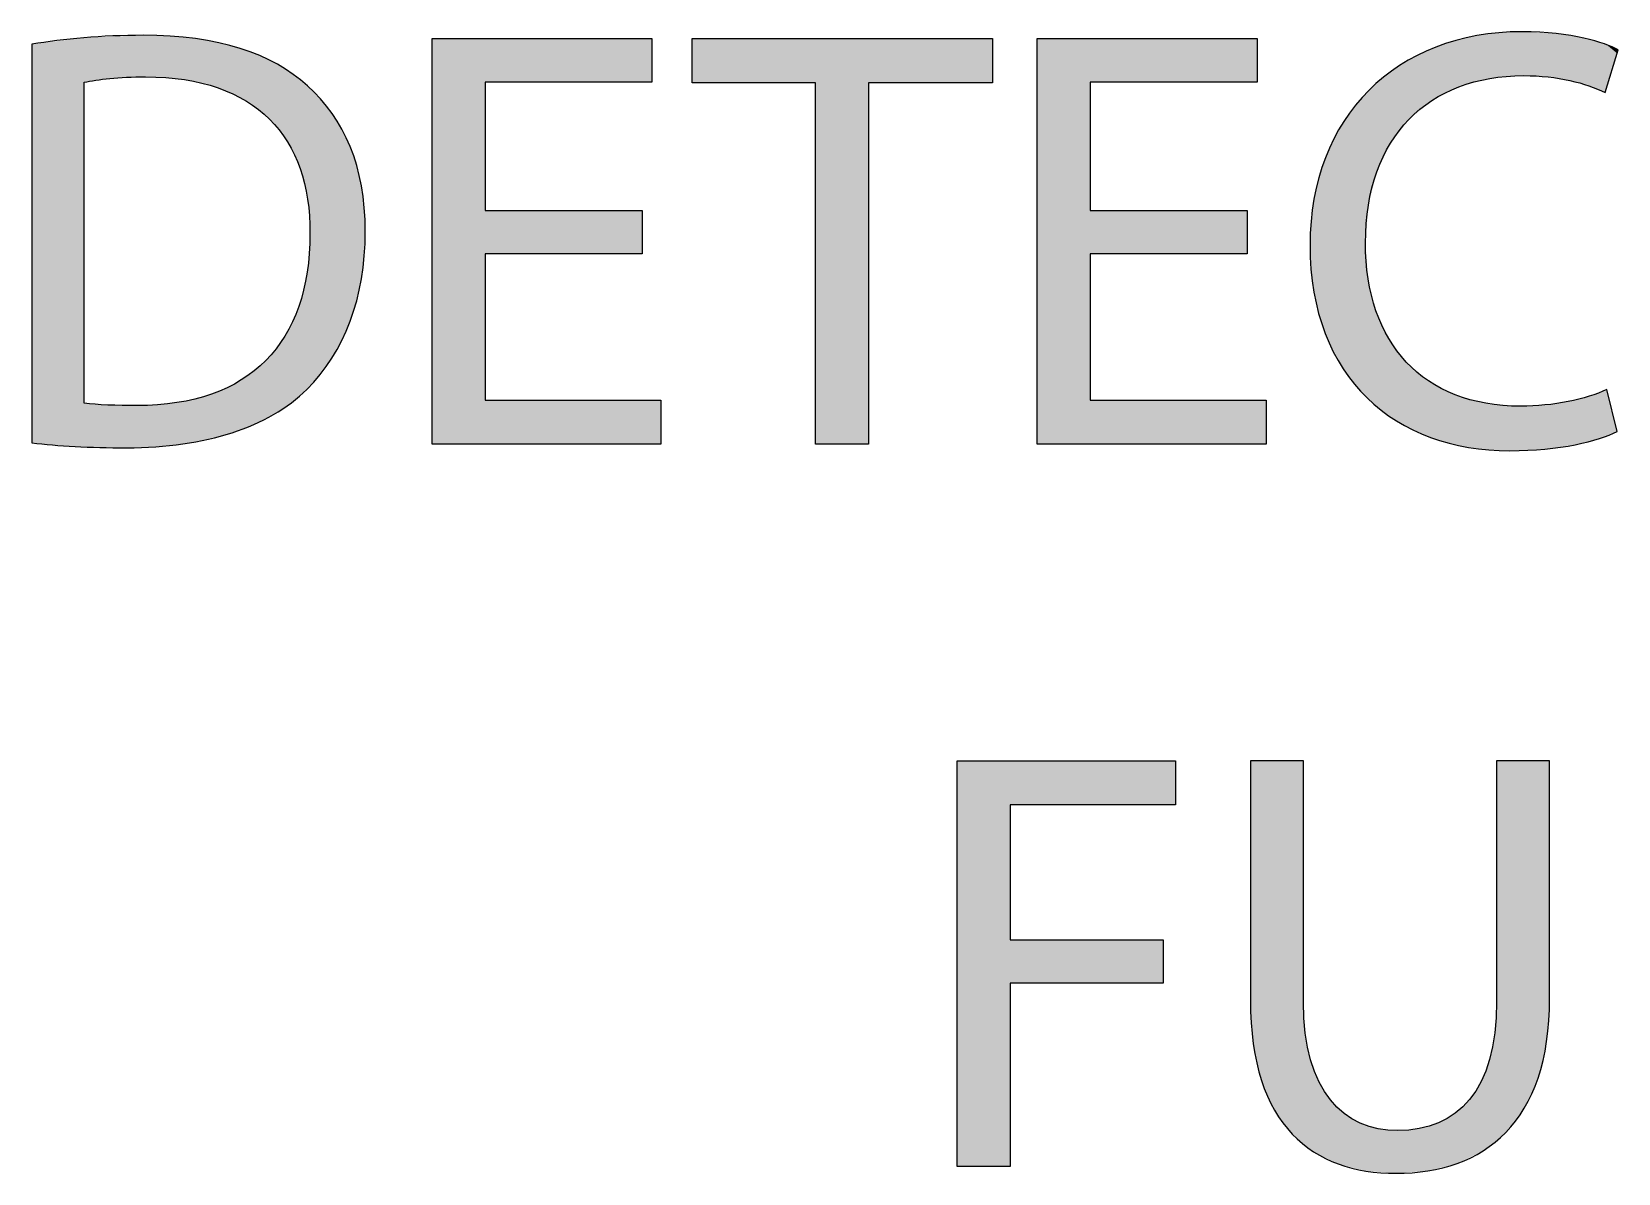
# Model space of a CAD drawing. Extents: x 0 to 360, y -268 to 0.
# Drawn here: x 271.08 to 278.98, y -194.03 to -188.35 of the extents above; entities that cross this region are included whole.
import ezdxf

# ---------------------------------------------------------------- set-up
doc = ezdxf.new("R2010")
doc.units = 0
doc.layers.add('LAYER_1', color=7, linetype='CONTINUOUS')

# ---------------------------------------------------------------- blocks, each defined once
blk = doc.blocks.new('*U360')
at = {"layer": 'LAYER_1', "color": 250}
for points in [[(271.2926, -190.4135), (271.077, -188.4107), (271.2926, -188.3837)], [(271.077, -190.3958), (271.077, -188.4107), (271.2926, -190.4135)], [(271.3365, -190.4146), (271.2926, -188.3837), (271.3365, -188.3783)], [(271.2926, -190.4135), (271.2926, -188.3837), (271.3365, -190.4146)], [(271.3381, -190.4147), (271.3365, -188.3783), (271.3381, -188.3782)], [(271.3365, -190.4146), (271.3365, -188.3783), (271.3381, -190.4147)], [(271.4564, -188.5822), (271.3381, -188.3782), (271.4564, -188.3732)], [(271.4663, -188.5807), (271.4564, -188.3732), (271.4663, -188.3728)], [(271.551, -188.5769), (271.4663, -188.3728), (271.551, -188.3693)], [(271.602, -188.5745), (271.551, -188.3693), (271.602, -188.3672)], [(271.6317, -188.5732), (271.602, -188.3672), (271.6317, -188.3659)], [(271.6441, -188.5726), (271.6441, -188.3663), (271.6944, -188.5744)], [(271.6944, -188.5744), (271.6944, -188.3679), (271.704, -188.5748)], [(271.704, -188.5748), (271.704, -188.3682), (271.7441, -188.5762)], [(271.7441, -188.5762), (271.7441, -188.3694), (271.7672, -188.5787)], [(271.7672, -188.5787), (271.7672, -188.3701), (271.7998, -188.5824)], [(271.7998, -188.5824), (271.7998, -188.3733), (271.8298, -188.5857)], [(271.8298, -188.5857), (271.8298, -188.3763), (271.8376, -188.5866)], [(271.8376, -188.5866), (271.8376, -188.3771), (271.8895, -188.5968)], [(271.8895, -188.5968), (271.8895, -188.3822), (271.8928, -188.5975)], [(271.8928, -188.5975), (271.8928, -188.3825), (271.9245, -188.6038)], [(271.9245, -188.6038), (271.9245, -188.3881), (271.9566, -188.6132)], [(271.9566, -188.6132), (271.9566, -188.3937), (271.9728, -188.618)], [(271.9728, -188.618), (271.9728, -188.3966), (272.0049, -188.6275)], [(272.0049, -188.6275), (272.0049, -188.4023), (272.0087, -188.629)], [(272.0087, -188.629), (272.0087, -188.4029), (272.0498, -188.6458)], [(272.0498, -188.6458), (272.0498, -188.4138), (272.0744, -188.6558)], [(272.0744, -188.6558), (272.0744, -188.4204), (272.0787, -188.6575)], [(272.0787, -188.6575), (272.0787, -188.4215), (272.1151, -188.6771)], [(272.1151, -188.6771), (272.1151, -188.4311), (272.1205, -188.68)], [(272.1205, -188.68), (272.1205, -188.4331), (272.146, -188.6937)], [(272.146, -188.6937), (272.146, -188.4425), (272.1829, -188.7193)], [(272.1829, -188.7193), (272.1829, -188.4561), (272.1847, -188.7205)], [(272.1847, -188.7205), (272.1847, -188.4568), (272.2068, -188.7359)], [(272.2068, -188.7359), (272.2068, -188.4649), (272.2122, -188.7407)], [(272.2122, -188.7407), (272.2122, -188.4669), (272.2424, -188.7673)], [(272.2424, -188.7673), (272.2424, -188.4817), (272.2611, -188.7838)], [(272.2611, -188.7838), (272.2611, -188.4909), (272.2815, -188.8067)], [(272.2815, -188.8067), (272.2815, -188.5009), (272.2935, -188.8202)], [(272.2935, -188.8202), (272.2935, -188.5068), (272.3003, -188.8278)], [(272.3003, -188.8278), (272.3003, -188.5101), (272.3089, -188.8374)], [(272.3089, -188.8374), (272.3089, -188.5155), (272.338, -188.879)], [(272.338, -188.879), (272.338, -188.5341), (272.3502, -188.8963)], [(272.3502, -188.8963), (272.3502, -188.5418), (272.3699, -188.9325)], [(272.3699, -188.9325), (272.3699, -188.5543), (272.3758, -188.9436)], [(272.3758, -188.9436), (272.3758, -188.5581), (272.3796, -188.9504)], [(272.3796, -188.9504), (272.3796, -188.5605), (272.385, -188.9604)], [(272.385, -188.9604), (272.385, -188.5649), (272.4069, -189.0138)], [(272.4069, -189.0138), (272.4069, -188.5827), (272.4134, -189.0296)], [(272.4134, -189.0296), (272.4134, -188.5879), (272.4312, -189.0896)], [(272.4312, -189.0896), (272.4312, -188.6023), (272.4353, -189.1036)], [(272.4353, -189.1036), (272.4353, -188.6057), (272.4475, -189.165)], [(272.4475, -189.165), (272.4475, -188.6155), (272.4486, -189.1709)], [(272.4486, -189.1709), (272.4486, -188.6165), (272.4502, -189.179)], [(272.4502, -189.179), (272.4502, -188.6178), (272.4508, -189.1822)], [(272.4508, -189.1822), (272.4508, -188.6184), (272.4591, -189.2577)], [(272.4591, -189.2577), (272.4591, -188.6267), (272.4599, -189.2653)], [(272.4599, -189.2653), (272.4599, -188.6275), (272.4626, -189.3526)], [(272.4626, -190.1122), (272.4599, -189.4287), (272.4626, -189.3526)], [(272.4591, -190.1161), (272.4508, -189.5261), (272.4591, -189.4522)], [(272.4599, -190.1152), (272.4591, -189.4522), (272.4599, -189.4287)], [(272.4502, -190.1261), (272.4486, -189.5461), (272.4502, -189.5318)], [(272.4508, -190.1254), (272.4502, -189.5318), (272.4508, -189.5261)], [(272.4353, -190.1396), (272.4312, -189.6344), (272.4353, -189.6134)], [(272.4475, -190.1291), (272.4353, -189.6134), (272.4475, -189.552)], [(272.4486, -190.1278), (272.4475, -189.552), (272.4486, -189.5461)], [(272.4134, -190.1584), (272.4069, -189.7168), (272.4134, -189.6948)], [(272.4312, -190.1431), (272.4134, -189.6948), (272.4312, -189.6344)], [(272.385, -190.1828), (272.3796, -189.784), (272.385, -189.7707)], [(272.4069, -190.164), (272.385, -189.7707), (272.4069, -189.7168)], [(272.3502, -190.2088), (272.338, -189.8636), (272.3502, -189.841)], [(272.3699, -190.1958), (272.3502, -189.841), (272.3699, -189.8044)], [(272.3758, -190.1907), (272.3699, -189.8044), (272.3758, -189.7932)], [(272.3796, -190.1875), (272.3758, -189.7932), (272.3796, -189.784)], [(272.2935, -190.2463), (272.2815, -189.9415), (272.2935, -189.9279)], [(272.3003, -190.2418), (272.2935, -189.9279), (272.3003, -189.918)], [(272.3089, -190.2361), (272.3003, -189.918), (272.3089, -189.9057)], [(272.338, -190.2169), (272.3089, -189.9057), (272.338, -189.8636)], [(272.2068, -190.292), (272.1847, -190.0374), (272.2068, -190.0176)], [(272.2122, -190.2893), (272.2068, -190.0176), (272.2122, -190.0128)], [(272.2424, -190.274), (272.2122, -190.0128), (272.2424, -189.9858)], [(272.2611, -190.2646), (272.2424, -189.9858), (272.2611, -189.9646)], [(272.2815, -190.2542), (272.2611, -189.9646), (272.2815, -189.9415)], [(272.1151, -190.3299), (272.0787, -190.1052), (272.1151, -190.0854)], [(272.1205, -190.3278), (272.1151, -190.0854), (272.1205, -190.0824)], [(272.146, -190.3181), (272.1205, -190.0824), (272.146, -190.0645)], [(272.1829, -190.3041), (272.146, -190.0645), (272.1829, -190.0386)], [(272.1847, -190.3032), (272.1829, -190.0386), (272.1847, -190.0374)], [(271.8928, -190.3894), (271.8895, -190.1774), (271.8928, -190.1764)], [(271.9245, -190.3836), (271.8928, -190.1764), (271.9245, -190.167)], [(271.9566, -190.3777), (271.9245, -190.167), (271.9566, -190.1574)], [(271.9728, -190.3732), (271.9566, -190.1574), (271.9728, -190.1526)], [(272.0049, -190.3644), (271.9728, -190.1526), (272.0049, -190.1394)], [(272.0087, -190.3634), (272.0049, -190.1394), (272.0087, -190.1378)], [(272.0498, -190.3521), (272.0087, -190.1378), (272.0498, -190.1209)], [(272.0744, -190.3453), (272.0498, -190.1209), (272.0744, -190.1075)], [(272.0787, -190.3437), (272.0744, -190.1075), (272.0787, -190.1052)], [(271.3381, -190.4147), (271.3381, -190.198), (271.4564, -190.4176)], [(271.4564, -190.4176), (271.4564, -190.2073), (271.4663, -190.4178)], [(271.4663, -190.4178), (271.4663, -190.2074), (271.551, -190.4199)], [(271.6317, -190.4172), (271.602, -190.2098), (271.6317, -190.2087)], [(271.6441, -190.4168), (271.6317, -190.2087), (271.6441, -190.2083)], [(271.6944, -190.4152), (271.6441, -190.2083), (271.6944, -190.2065)], [(271.704, -190.4142), (271.6944, -190.2065), (271.704, -190.2061)], [(271.7441, -190.41), (271.704, -190.2061), (271.7441, -190.2016)], [(271.7672, -190.4076), (271.7441, -190.2016), (271.7672, -190.199)], [(271.7998, -190.4041), (271.7672, -190.199), (271.7998, -190.1953)], [(271.8298, -190.401), (271.7998, -190.1953), (271.8298, -190.1893)], [(271.8376, -190.3996), (271.8298, -190.1893), (271.8376, -190.1878)], [(271.8895, -190.39), (271.8376, -190.1878), (271.8895, -190.1774)]]:
    blk.add_solid(points, dxfattribs=at)
at = {"layer": 'LAYER_1', "color": 250, "extrusion": (0, 0, -1)}
for points in [[(-271.3381, -188.5999), (-271.3381, -188.3782), (-271.4564, -188.5822)], [(-271.4564, -188.5822), (-271.4564, -188.3732), (-271.4663, -188.5807)], [(-271.4663, -188.5807), (-271.4663, -188.3728), (-271.551, -188.5769)], [(-271.551, -188.5769), (-271.551, -188.3693), (-271.602, -188.5745)], [(-271.602, -188.5745), (-271.602, -188.3672), (-271.6317, -188.5732)], [(-271.6317, -188.5732), (-271.6317, -188.3659), (-271.6441, -188.5726)], [(-271.6441, -188.5726), (-271.6317, -188.3659), (-271.6441, -188.3663)], [(-271.6944, -188.5744), (-271.6441, -188.3663), (-271.6944, -188.3679)], [(-271.704, -188.5748), (-271.6944, -188.3679), (-271.704, -188.3682)], [(-271.7441, -188.5762), (-271.704, -188.3682), (-271.7441, -188.3694)], [(-271.7672, -188.5787), (-271.7441, -188.3694), (-271.7672, -188.3701)], [(-271.7998, -188.5824), (-271.7672, -188.3701), (-271.7998, -188.3733)], [(-271.8298, -188.5857), (-271.7998, -188.3733), (-271.8298, -188.3763)], [(-271.8376, -188.5866), (-271.8298, -188.3763), (-271.8376, -188.3771)], [(-271.8895, -188.5968), (-271.8376, -188.3771), (-271.8895, -188.3822)], [(-271.8928, -188.5975), (-271.8895, -188.3822), (-271.8928, -188.3825)], [(-271.9245, -188.6038), (-271.8928, -188.3825), (-271.9245, -188.3881)], [(-271.9566, -188.6132), (-271.9245, -188.3881), (-271.9566, -188.3937)], [(-271.9728, -188.618), (-271.9566, -188.3937), (-271.9728, -188.3966)], [(-272.0049, -188.6275), (-271.9728, -188.3966), (-272.0049, -188.4023)], [(-272.0087, -188.629), (-272.0049, -188.4023), (-272.0087, -188.4029)], [(-272.0498, -188.6458), (-272.0087, -188.4029), (-272.0498, -188.4138)], [(-272.0744, -188.6558), (-272.0498, -188.4138), (-272.0744, -188.4204)], [(-272.0787, -188.6575), (-272.0744, -188.4204), (-272.0787, -188.4215)], [(-272.1151, -188.6771), (-272.0787, -188.4215), (-272.1151, -188.4311)], [(-272.1205, -188.68), (-272.1151, -188.4311), (-272.1205, -188.4331)], [(-272.146, -188.6937), (-272.1205, -188.4331), (-272.146, -188.4425)], [(-272.1829, -188.7193), (-272.146, -188.4425), (-272.1829, -188.4561)], [(-272.1847, -188.7205), (-272.1829, -188.4561), (-272.1847, -188.4568)], [(-272.2068, -188.7359), (-272.1847, -188.4568), (-272.2068, -188.4649)], [(-272.2122, -188.7407), (-272.2068, -188.4649), (-272.2122, -188.4669)], [(-272.2424, -188.7673), (-272.2122, -188.4669), (-272.2424, -188.4817)], [(-272.2611, -188.7838), (-272.2424, -188.4817), (-272.2611, -188.4909)], [(-272.2815, -188.8067), (-272.2611, -188.4909), (-272.2815, -188.5009)], [(-272.2935, -188.8202), (-272.2815, -188.5009), (-272.2935, -188.5068)], [(-272.3003, -188.8278), (-272.2935, -188.5068), (-272.3003, -188.5101)], [(-272.3089, -188.8374), (-272.3003, -188.5101), (-272.3089, -188.5155)], [(-272.338, -188.879), (-272.3089, -188.5155), (-272.338, -188.5341)], [(-272.3502, -188.8963), (-272.338, -188.5341), (-272.3502, -188.5418)], [(-272.3699, -188.9325), (-272.3502, -188.5418), (-272.3699, -188.5543)], [(-272.3758, -188.9436), (-272.3699, -188.5543), (-272.3758, -188.5581)], [(-272.3796, -188.9504), (-272.3758, -188.5581), (-272.3796, -188.5605)], [(-272.385, -188.9604), (-272.3796, -188.5605), (-272.385, -188.5649)], [(-272.4069, -189.0138), (-272.385, -188.5649), (-272.4069, -188.5827)], [(-272.4134, -189.0296), (-272.4069, -188.5827), (-272.4134, -188.5879)], [(-272.4312, -189.0896), (-272.4134, -188.5879), (-272.4312, -188.6023)], [(-272.4353, -189.1036), (-272.4312, -188.6023), (-272.4353, -188.6057)], [(-272.4475, -189.165), (-272.4353, -188.6057), (-272.4475, -188.6155)], [(-272.4486, -189.1709), (-272.4475, -188.6155), (-272.4486, -188.6165)], [(-272.4502, -189.179), (-272.4486, -188.6165), (-272.4502, -188.6178)], [(-272.4508, -189.1822), (-272.4502, -188.6178), (-272.4508, -188.6184)], [(-272.4591, -189.2577), (-272.4508, -188.6184), (-272.4591, -188.6267)], [(-272.4599, -189.2653), (-272.4591, -188.6267), (-272.4599, -188.6275)], [(-272.4626, -189.3526), (-272.4599, -188.6275), (-272.4626, -188.6302)], [(-272.4626, -190.1122), (-272.4626, -188.6302), (-272.5134, -190.0555)], [(-272.5134, -190.0555), (-272.4626, -188.6302), (-272.5134, -188.6811)], [(-272.5134, -190.0555), (-272.5134, -188.6811), (-272.5152, -190.0529)], [(-272.5152, -190.0529), (-272.5134, -188.6811), (-272.5152, -188.6829)], [(-272.5152, -190.0529), (-272.5152, -188.6829), (-272.5714, -189.9742)], [(-272.5714, -189.9742), (-272.5152, -188.6829), (-272.5714, -188.7533)], [(-272.5714, -189.9742), (-272.5714, -188.7533), (-272.5725, -189.9722)], [(-272.5725, -189.9722), (-272.5714, -188.7533), (-272.5725, -188.7548)], [(-272.5725, -189.9722), (-272.5725, -188.7548), (-272.6212, -189.8857)], [(-272.6212, -189.8857), (-272.5725, -188.7548), (-272.6212, -188.8326)], [(-272.6212, -189.8857), (-272.6212, -188.8326), (-272.6219, -189.8841)], [(-272.6219, -189.8841), (-272.6212, -188.8326), (-272.6219, -188.8337)], [(-272.6219, -189.8841), (-272.6219, -188.8337), (-272.6626, -189.7901)], [(-272.6626, -189.7901), (-272.6219, -188.8337), (-272.6626, -188.9191)], [(-272.6626, -189.7901), (-272.6626, -188.9191), (-272.6629, -189.7891)], [(-272.6629, -189.7891), (-272.6626, -188.9191), (-272.6629, -188.9199)], [(-272.6629, -189.7891), (-272.6629, -188.9199), (-272.6953, -189.6879)], [(-272.6953, -189.6879), (-272.6629, -188.9199), (-272.6953, -189.0132)], [(-272.6953, -189.6879), (-272.6953, -189.0132), (-272.6954, -189.6872)], [(-272.6954, -189.6872), (-272.6953, -189.0132), (-272.6954, -189.0137)], [(-272.6954, -189.6872), (-272.6954, -189.0137), (-272.7189, -189.5792)], [(-272.7189, -189.5792), (-272.6954, -189.0137), (-272.7189, -189.1152)], [(-272.7189, -189.5792), (-272.7189, -189.1152), (-272.719, -189.5788)], [(-272.719, -189.5788), (-272.7189, -189.1152), (-272.719, -189.1154)], [(-272.719, -189.5788), (-272.719, -189.1154), (-272.7334, -189.4643)], [(-272.7334, -189.4643), (-272.719, -189.1154), (-272.7334, -189.2252)], [(-272.7334, -189.4643), (-272.7334, -189.2252), (-272.7334, -189.4642)], [(-272.7334, -189.4642), (-272.7334, -189.2252), (-272.7334, -189.2253)], [(-272.7334, -189.4642), (-272.7334, -189.2253), (-272.7382, -189.3437)], [(-272.4591, -190.1161), (-272.4591, -189.4522), (-272.4599, -190.1152)], [(-272.4599, -190.1152), (-272.4599, -189.4287), (-272.4626, -190.1122)], [(-272.4502, -190.1261), (-272.4502, -189.5318), (-272.4508, -190.1254)], [(-272.4508, -190.1254), (-272.4508, -189.5261), (-272.4591, -190.1161)], [(-272.4353, -190.1396), (-272.4353, -189.6134), (-272.4475, -190.1291)], [(-272.4475, -190.1291), (-272.4475, -189.552), (-272.4486, -190.1278)], [(-272.4486, -190.1278), (-272.4486, -189.5461), (-272.4502, -190.1261)], [(-272.4134, -190.1584), (-272.4134, -189.6948), (-272.4312, -190.1431)], [(-272.4312, -190.1431), (-272.4312, -189.6344), (-272.4353, -190.1396)], [(-272.385, -190.1828), (-272.385, -189.7707), (-272.4069, -190.164)], [(-272.4069, -190.164), (-272.4069, -189.7168), (-272.4134, -190.1584)], [(-272.3502, -190.2088), (-272.3502, -189.841), (-272.3699, -190.1958)], [(-272.3699, -190.1958), (-272.3699, -189.8044), (-272.3758, -190.1907)], [(-272.3758, -190.1907), (-272.3758, -189.7932), (-272.3796, -190.1875)], [(-272.3796, -190.1875), (-272.3796, -189.784), (-272.385, -190.1828)], [(-272.2935, -190.2463), (-272.2935, -189.9279), (-272.3003, -190.2418)], [(-272.3003, -190.2418), (-272.3003, -189.918), (-272.3089, -190.2361)], [(-272.3089, -190.2361), (-272.3089, -189.9057), (-272.338, -190.2169)], [(-272.338, -190.2169), (-272.338, -189.8636), (-272.3502, -190.2088)], [(-272.2068, -190.292), (-272.2068, -190.0176), (-272.2122, -190.2893)], [(-272.2122, -190.2893), (-272.2122, -190.0128), (-272.2424, -190.274)], [(-272.2424, -190.274), (-272.2424, -189.9858), (-272.2611, -190.2646)], [(-272.2611, -190.2646), (-272.2611, -189.9646), (-272.2815, -190.2542)], [(-272.2815, -190.2542), (-272.2815, -189.9415), (-272.2935, -190.2463)], [(-272.1151, -190.3299), (-272.1151, -190.0854), (-272.1205, -190.3278)], [(-272.1205, -190.3278), (-272.1205, -190.0824), (-272.146, -190.3181)], [(-272.146, -190.3181), (-272.146, -190.0645), (-272.1829, -190.3041)], [(-272.1829, -190.3041), (-272.1829, -190.0386), (-272.1847, -190.3032)], [(-272.1847, -190.3032), (-272.1847, -190.0374), (-272.2068, -190.292)], [(-271.8928, -190.3894), (-271.8928, -190.1764), (-271.9245, -190.3836)], [(-271.9245, -190.3836), (-271.9245, -190.167), (-271.9566, -190.3777)], [(-271.9566, -190.3777), (-271.9566, -190.1574), (-271.9728, -190.3732)], [(-271.9728, -190.3732), (-271.9728, -190.1526), (-272.0049, -190.3644)], [(-272.0049, -190.3644), (-272.0049, -190.1394), (-272.0087, -190.3634)], [(-272.0087, -190.3634), (-272.0087, -190.1378), (-272.0498, -190.3521)], [(-272.0498, -190.3521), (-272.0498, -190.1209), (-272.0744, -190.3453)], [(-272.0744, -190.3453), (-272.0744, -190.1075), (-272.0787, -190.3437)], [(-272.0787, -190.3437), (-272.0787, -190.1052), (-272.1151, -190.3299)], [(-271.4564, -190.4176), (-271.3381, -190.198), (-271.4564, -190.2073)], [(-271.4663, -190.4178), (-271.4564, -190.2073), (-271.4663, -190.2074)], [(-271.551, -190.4199), (-271.4663, -190.2074), (-271.551, -190.2089)], [(-271.551, -190.4199), (-271.551, -190.2089), (-271.602, -190.4182)], [(-271.602, -190.4182), (-271.551, -190.2089), (-271.602, -190.2098)], [(-271.602, -190.4182), (-271.602, -190.2098), (-271.6317, -190.4172)], [(-271.6317, -190.4172), (-271.6317, -190.2087), (-271.6441, -190.4168)], [(-271.6441, -190.4168), (-271.6441, -190.2083), (-271.6944, -190.4152)], [(-271.6944, -190.4152), (-271.6944, -190.2065), (-271.704, -190.4142)], [(-271.704, -190.4142), (-271.704, -190.2061), (-271.7441, -190.41)], [(-271.7441, -190.41), (-271.7441, -190.2016), (-271.7672, -190.4076)], [(-271.7672, -190.4076), (-271.7672, -190.199), (-271.7998, -190.4041)], [(-271.7998, -190.4041), (-271.7998, -190.1953), (-271.8298, -190.401)], [(-271.8298, -190.401), (-271.8298, -190.1893), (-271.8376, -190.3996)], [(-271.8376, -190.3996), (-271.8376, -190.1878), (-271.8895, -190.39)], [(-271.8895, -190.39), (-271.8895, -190.1774), (-271.8928, -190.3894)]]:
    blk.add_solid(points, dxfattribs=at)
blk = doc.blocks.new('*U361')
at = {"layer": 'LAYER_1', "color": 250, "extrusion": (0, 0, -1)}
for points in [[(-273.071, -190.402), (-273.071, -188.3811), (-273.3349, -190.402)], [(-273.3349, -190.402), (-273.071, -188.3811), (-273.3349, -188.3811)], [(-274.1176, -188.5999), (-274.1176, -188.3811), (-274.1652, -188.5999)], [(-274.1652, -188.5999), (-274.1176, -188.3811), (-274.1652, -188.3811)], [(-274.1176, -190.402), (-274.1176, -190.1829), (-274.1652, -190.402)], [(-274.1652, -190.402), (-274.1176, -190.1829), (-274.1652, -190.1829)], [(-274.1652, -190.402), (-274.1652, -190.1829), (-274.2107, -190.402)], [(-274.2107, -190.402), (-274.1652, -190.1829), (-274.2107, -190.1829)]]:
    blk.add_solid(points, dxfattribs=at)
at = {"layer": 'LAYER_1', "color": 250}
for points in [[(273.3349, -188.5999), (273.3349, -188.3811), (274.1176, -188.5999)], [(274.1176, -188.5999), (273.3349, -188.3811), (274.1176, -188.3811)], [(273.3349, -189.4546), (273.3349, -189.2382), (274.1176, -189.4546)], [(274.1176, -189.4546), (273.3349, -189.2382), (274.1176, -189.2382)], [(273.3349, -190.402), (273.3349, -190.1829), (274.1176, -190.402)], [(274.1176, -190.402), (273.3349, -190.1829), (274.1176, -190.1829)]]:
    blk.add_solid(points, dxfattribs=at)
blk = doc.blocks.new('*U362')
at = {"layer": 'LAYER_1', "color": 250}
for points in [[(274.3664, -188.603), (274.3664, -188.3811), (274.981, -188.603)], [(274.981, -188.603), (274.3664, -188.3811), (274.981, -188.3811)], [(275.2449, -188.603), (275.2449, -188.3811), (275.8622, -188.603)], [(275.8622, -188.603), (275.2449, -188.3811), (275.8622, -188.3811)]]:
    blk.add_solid(points, dxfattribs=at)
at = {"layer": 'LAYER_1', "color": 250, "extrusion": (0, 0, -1)}
for points in [[(-274.981, -190.402), (-274.981, -188.3811), (-275.2449, -190.402)], [(-275.2449, -190.402), (-274.981, -188.3811), (-275.2449, -188.3811)]]:
    blk.add_solid(points, dxfattribs=at)
blk = doc.blocks.new('*U363')
at = {"layer": 'LAYER_1', "color": 250, "extrusion": (0, 0, -1)}
for points in [[(-276.0848, -190.402), (-276.0848, -188.3811), (-276.3487, -190.402)], [(-276.3487, -190.402), (-276.0848, -188.3811), (-276.3487, -188.3811)], [(-277.1307, -188.5999), (-277.1307, -188.3811), (-277.1789, -188.5999)], [(-277.1789, -188.5999), (-277.1307, -188.3811), (-277.1789, -188.3811)], [(-277.1307, -190.402), (-277.1307, -190.1829), (-277.1789, -190.402)], [(-277.1789, -190.402), (-277.1307, -190.1829), (-277.1789, -190.1829)], [(-277.1789, -190.402), (-277.1789, -190.1829), (-277.2237, -190.402)], [(-277.2237, -190.402), (-277.1789, -190.1829), (-277.2237, -190.1829)]]:
    blk.add_solid(points, dxfattribs=at)
at = {"layer": 'LAYER_1', "color": 250}
for points in [[(276.3487, -188.5999), (276.3487, -188.3811), (277.1307, -188.5999)], [(277.1307, -188.5999), (276.3487, -188.3811), (277.1307, -188.3811)], [(276.3487, -189.4546), (276.3487, -189.2382), (277.1307, -189.4546)], [(277.1307, -189.4546), (276.3487, -189.2382), (277.1307, -189.2382)], [(276.3487, -190.402), (276.3487, -190.1829), (277.1307, -190.402)], [(277.1307, -190.402), (276.3487, -190.1829), (277.1307, -190.1829)]]:
    blk.add_solid(points, dxfattribs=at)
blk = doc.blocks.new('*U364')
at = {"layer": 'LAYER_1', "color": 250}
for points in [[(278.3376, -188.5808), (278.3334, -188.3596), (278.3376, -188.359)], [(278.3833, -188.577), (278.3376, -188.359), (278.3833, -188.353)], [(278.4385, -188.5725), (278.3833, -188.353), (278.4385, -188.3506)], [(278.4922, -188.568), (278.4385, -188.3506), (278.4922, -188.3483)], [(278.4984, -188.5675), (278.4922, -188.3483), (278.4984, -188.348)], [(278.5074, -188.5668), (278.5074, -188.3485), (278.6126, -188.5724)], [(278.6126, -188.5724), (278.6126, -188.354), (278.6128, -188.5724)], [(278.6128, -188.5724), (278.6128, -188.354), (278.628, -188.5732)], [(278.628, -188.5732), (278.628, -188.3548), (278.6686, -188.5798)], [(278.6686, -188.5798), (278.6686, -188.357), (278.728, -188.5894)], [(278.0425, -188.6967), (278.0329, -188.4407), (278.0425, -188.4365)], [(278.05, -188.6906), (278.0425, -188.4365), (278.05, -188.4331)], [(278.0693, -188.6808), (278.05, -188.4331), (278.0693, -188.4245)], [(278.135, -188.6475), (278.0693, -188.4245), (278.135, -188.4026)], [(278.1653, -188.6321), (278.135, -188.4026), (278.1653, -188.3925)], [(278.1684, -188.6305), (278.1653, -188.3925), (278.1684, -188.3915)], [(278.1845, -188.6224), (278.1684, -188.3915), (278.1845, -188.3878)], [(278.2321, -188.6095), (278.1845, -188.3878), (278.2321, -188.377)], [(278.2732, -188.5983), (278.2321, -188.377), (278.2732, -188.3676)], [(278.3187, -188.586), (278.2732, -188.3676), (278.3187, -188.3615)], [(278.3334, -188.582), (278.3187, -188.3615), (278.3334, -188.3596)], [(278.728, -188.5894), (278.728, -188.3667), (278.7368, -188.5909)], [(278.7368, -188.5909), (278.7368, -188.3682), (278.7628, -188.5981)], [(278.7628, -188.5981), (278.7628, -188.3724), (278.8056, -188.6101)], [(278.8056, -188.6101), (278.8056, -188.3794), (278.8322, -188.6175)], [(278.8322, -188.6175), (278.8322, -188.3869), (278.8327, -188.6177)], [(278.8327, -188.6177), (278.8327, -188.3871), (278.8844, -188.6392)], [(278.8844, -188.6392), (278.8844, -188.4017), (278.909, -188.6494)], [(278.909, -188.6494), (278.909, -188.4086), (278.9125, -188.6508)], [(278.9725, -188.4559), (278.9215, -188.4139), (278.9725, -188.4356)], [(277.8892, -188.8446), (277.873, -188.528), (277.8892, -188.5163)], [(277.9225, -188.8016), (277.8892, -188.5163), (277.9225, -188.4971)], [(277.9357, -188.7845), (277.9225, -188.4971), (277.9357, -188.4894)], [(277.9551, -188.7686), (277.9357, -188.4894), (277.9551, -188.4783)], [(277.9761, -188.7514), (277.9551, -188.4783), (277.9761, -188.4662)], [(278.0329, -188.7046), (277.9761, -188.4662), (278.0329, -188.4407)], [(277.7969, -189.0017), (277.7757, -188.6044), (277.7969, -188.5853)], [(277.809, -188.9763), (277.7969, -188.5853), (277.809, -188.5744)], [(277.8349, -188.9218), (277.809, -188.5744), (277.8349, -188.5556)], [(277.8437, -188.9033), (277.8349, -188.5556), (277.8437, -188.5492)], [(277.873, -188.8655), (277.8437, -188.5492), (277.873, -188.528)], [(277.7191, -190.1632), (277.6699, -188.7138), (277.7191, -188.6589)], [(277.727, -189.2981), (277.7191, -188.6589), (277.727, -188.6502)], [(277.7323, -189.2286), (277.727, -188.6502), (277.7323, -188.6442)], [(277.7336, -189.212), (277.7323, -188.6442), (277.7336, -188.6428)], [(277.7358, -189.2035), (277.7336, -188.6428), (277.7358, -188.6404)], [(277.7712, -189.0638), (277.7358, -188.6404), (277.7712, -188.6084)], [(277.7757, -189.0461), (277.7712, -188.6084), (277.7757, -188.6044)], [(277.6638, -190.1029), (277.6117, -188.7943), (277.6638, -188.7223)], [(277.6699, -190.1096), (277.6638, -188.7223), (277.6699, -188.7138)], [(277.6638, -190.1029), (277.6638, -188.7223), (277.6699, -190.1096)], [(277.6699, -190.1096), (277.6699, -188.7138), (277.7191, -190.1632)], [(277.6076, -190.0264), (277.5615, -188.8816), (277.6076, -188.8014)], [(277.6117, -190.0319), (277.6076, -188.8014), (277.6117, -188.7943)], [(277.6076, -190.0264), (277.6076, -188.8014), (277.6117, -190.0319)], [(277.6117, -190.0319), (277.6117, -188.7943), (277.6638, -190.1029)], [(277.559, -189.9422), (277.5197, -188.9755), (277.559, -188.8873)], [(277.5615, -189.9465), (277.559, -188.8873), (277.5615, -188.8816)], [(277.559, -189.9422), (277.559, -188.8873), (277.5615, -189.9465)], [(277.5615, -189.9465), (277.5615, -188.8816), (277.6076, -190.0264)], [(277.5183, -189.8504), (277.4866, -189.0755), (277.5183, -188.9797)], [(277.5197, -189.8537), (277.5183, -188.9797), (277.5197, -188.9755)], [(277.5183, -189.8504), (277.5183, -188.9797), (277.5197, -189.8537)], [(277.5197, -189.8537), (277.5197, -188.9755), (277.559, -189.9422)], [(277.4859, -189.7512), (277.4625, -189.1814), (277.4859, -189.0785)], [(277.4866, -189.7533), (277.4859, -189.0785), (277.4866, -189.0755)], [(277.4859, -189.7512), (277.4859, -189.0785), (277.4866, -189.7533)], [(277.4866, -189.7533), (277.4866, -189.0755), (277.5183, -189.8504)], [(277.4623, -189.6446), (277.4478, -189.2928), (277.4623, -189.1833)], [(277.4625, -189.6458), (277.4623, -189.1833), (277.4625, -189.1814)], [(277.4623, -189.6446), (277.4623, -189.1833), (277.4625, -189.6458)], [(277.4625, -189.6458), (277.4625, -189.1814), (277.4859, -189.7512)], [(277.4478, -189.5307), (277.4428, -189.4095), (277.4478, -189.294)], [(277.4478, -189.5311), (277.4478, -189.294), (277.4478, -189.2928)], [(277.4478, -189.5311), (277.4478, -189.2928), (277.4623, -189.6446)], [(277.4478, -189.5307), (277.4478, -189.294), (277.4478, -189.5311)], [(277.7191, -190.1632), (277.7191, -189.4002), (277.727, -190.1717)], [(277.727, -190.1717), (277.727, -189.506), (277.7323, -190.1763)], [(277.7323, -190.1763), (277.7323, -189.5781), (277.7336, -190.1775)], [(277.7336, -190.1775), (277.7336, -189.5833), (277.7358, -190.1793)], [(277.7358, -190.1793), (277.7358, -189.5922), (277.7712, -190.2103)], [(277.7712, -190.2103), (277.7712, -189.7373), (277.7757, -190.2142)], [(277.7757, -190.2142), (277.7757, -189.7471), (277.7969, -190.2327)], [(277.7969, -190.2327), (277.7969, -189.7932), (277.809, -190.2411)], [(277.809, -190.2411), (277.809, -189.8196), (277.8349, -190.2592)], [(277.8349, -190.2592), (277.8349, -189.8762), (277.8437, -190.2654)], [(277.8437, -190.2654), (277.8437, -189.888), (277.873, -190.2858)], [(277.873, -190.2858), (277.873, -189.9272), (277.8892, -190.2947)], [(277.8892, -190.2947), (277.8892, -189.9488), (277.9225, -190.313)], [(277.9225, -190.313), (277.9225, -189.9933), (277.9357, -190.3203)], [(277.9357, -190.3203), (277.9357, -190.0046), (277.9551, -190.331)], [(277.9551, -190.331), (277.9551, -190.021), (277.9761, -190.3399)], [(277.9761, -190.3399), (277.9761, -190.0388), (278.0329, -190.364)], [(278.0329, -190.364), (278.0329, -190.0871), (278.0425, -190.3681)], [(278.0425, -190.3681), (278.0425, -190.092), (278.05, -190.3705)], [(278.05, -190.3705), (278.05, -190.0959), (278.0693, -190.3765)], [(278.0693, -190.3765), (278.0693, -190.106), (278.135, -190.3971)], [(278.135, -190.3971), (278.135, -190.1401), (278.1653, -190.4036)], [(278.1653, -190.4036), (278.1653, -190.1559), (278.1684, -190.4043)], [(278.1684, -190.4043), (278.1684, -190.1568), (278.1845, -190.4078)], [(278.1845, -190.4078), (278.1845, -190.1612), (278.2321, -190.418)], [(278.2321, -190.418), (278.2321, -190.1744), (278.2732, -190.4231)], [(278.8056, -190.3939), (278.7628, -190.1813), (278.8056, -190.1705)], [(278.8322, -190.3872), (278.8056, -190.1705), (278.8322, -190.1639)], [(278.8327, -190.387), (278.8322, -190.1639), (278.8327, -190.1637)], [(278.8844, -190.374), (278.8327, -190.1637), (278.8844, -190.1436)], [(278.909, -190.3641), (278.8844, -190.1436), (278.909, -190.134)], [(278.9125, -190.3627), (278.909, -190.134), (278.9125, -190.1326)], [(278.9215, -190.3591), (278.9125, -190.1326), (278.9215, -190.1291)], [(278.2732, -190.4231), (278.2732, -190.1858), (278.3187, -190.4287)], [(278.3187, -190.4287), (278.3187, -190.1984), (278.3334, -190.4305)], [(278.3334, -190.4305), (278.3334, -190.1996), (278.3376, -190.4307)], [(278.3376, -190.4307), (278.3376, -190.1999), (278.3833, -190.4325)], [(278.3833, -190.4325), (278.3833, -190.2038), (278.4385, -190.4347)], [(278.4984, -190.4319), (278.4922, -190.2129), (278.4984, -190.2125)], [(278.5074, -190.4315), (278.4984, -190.2125), (278.5074, -190.2121)], [(278.6126, -190.4265), (278.5074, -190.2121), (278.6126, -190.2069)], [(278.6128, -190.4265), (278.6126, -190.2069), (278.6128, -190.2069)], [(278.628, -190.4242), (278.6128, -190.2069), (278.628, -190.2047)], [(278.6686, -190.4184), (278.628, -190.2047), (278.6686, -190.1988)], [(278.728, -190.4098), (278.6686, -190.1988), (278.728, -190.1901)], [(278.7368, -190.4085), (278.728, -190.1901), (278.7368, -190.1879)], [(278.7628, -190.4047), (278.7368, -190.1879), (278.7628, -190.1813)]]:
    blk.add_solid(points, dxfattribs=at)
at = {"layer": 'LAYER_1', "color": 250, "extrusion": (0, 0, -1)}
for points in [[(-278.3376, -188.5808), (-278.3376, -188.359), (-278.3833, -188.577)], [(-278.3833, -188.577), (-278.3833, -188.353), (-278.4385, -188.5725)], [(-278.4385, -188.5725), (-278.4385, -188.3506), (-278.4922, -188.568)], [(-278.4922, -188.568), (-278.4922, -188.3483), (-278.4984, -188.5675)], [(-278.4984, -188.5675), (-278.4984, -188.348), (-278.5074, -188.5668)], [(-278.5074, -188.5668), (-278.4984, -188.348), (-278.5074, -188.3485)], [(-278.6126, -188.5724), (-278.5074, -188.3485), (-278.6126, -188.354)], [(-278.6128, -188.5724), (-278.6126, -188.354), (-278.6128, -188.354)], [(-278.628, -188.5732), (-278.6128, -188.354), (-278.628, -188.3548)], [(-278.6686, -188.5798), (-278.628, -188.3548), (-278.6686, -188.357)], [(-278.728, -188.5894), (-278.6686, -188.357), (-278.728, -188.3667)], [(-278.0425, -188.6967), (-278.0425, -188.4365), (-278.05, -188.6906)], [(-278.05, -188.6906), (-278.05, -188.4331), (-278.0693, -188.6808)], [(-278.0693, -188.6808), (-278.0693, -188.4245), (-278.135, -188.6475)], [(-278.135, -188.6475), (-278.135, -188.4026), (-278.1653, -188.6321)], [(-278.1653, -188.6321), (-278.1653, -188.3925), (-278.1684, -188.6305)], [(-278.1684, -188.6305), (-278.1684, -188.3915), (-278.1845, -188.6224)], [(-278.1845, -188.6224), (-278.1845, -188.3878), (-278.2321, -188.6095)], [(-278.2321, -188.6095), (-278.2321, -188.377), (-278.2732, -188.5983)], [(-278.2732, -188.5983), (-278.2732, -188.3676), (-278.3187, -188.586)], [(-278.3187, -188.586), (-278.3187, -188.3615), (-278.3334, -188.582)], [(-278.3334, -188.582), (-278.3334, -188.3596), (-278.3376, -188.5808)], [(-278.7368, -188.5909), (-278.728, -188.3667), (-278.7368, -188.3682)], [(-278.7628, -188.5981), (-278.7368, -188.3682), (-278.7628, -188.3724)], [(-278.8056, -188.6101), (-278.7628, -188.3724), (-278.8056, -188.3794)], [(-278.8322, -188.6175), (-278.8056, -188.3794), (-278.8322, -188.3869)], [(-278.8327, -188.6177), (-278.8322, -188.3869), (-278.8327, -188.3871)], [(-278.8844, -188.6392), (-278.8327, -188.3871), (-278.8844, -188.4017)], [(-278.909, -188.6494), (-278.8844, -188.4017), (-278.909, -188.4086)], [(-278.9125, -188.6508), (-278.909, -188.4086), (-278.9125, -188.4101)], [(-278.9125, -188.6508), (-278.9125, -188.4101), (-278.9215, -188.6217)], [(-278.9215, -188.6217), (-278.9125, -188.4101), (-278.9215, -188.4139)], [(-278.9215, -188.6217), (-278.9215, -188.4139), (-278.9725, -188.4559)], [(-278.9725, -188.4559), (-278.9725, -188.4356), (-278.978, -188.4379)], [(-277.8892, -188.8446), (-277.8892, -188.5163), (-277.9225, -188.8016)], [(-277.9225, -188.8016), (-277.9225, -188.4971), (-277.9357, -188.7845)], [(-277.9357, -188.7845), (-277.9357, -188.4894), (-277.9551, -188.7686)], [(-277.9551, -188.7686), (-277.9551, -188.4783), (-277.9761, -188.7514)], [(-277.9761, -188.7514), (-277.9761, -188.4662), (-278.0329, -188.7046)], [(-278.0329, -188.7046), (-278.0329, -188.4407), (-278.0425, -188.6967)], [(-277.7969, -189.0017), (-277.7969, -188.5853), (-277.809, -188.9763)], [(-277.809, -188.9763), (-277.809, -188.5744), (-277.8349, -188.9218)], [(-277.8349, -188.9218), (-277.8349, -188.5556), (-277.8437, -188.9033)], [(-277.8437, -188.9033), (-277.8437, -188.5492), (-277.873, -188.8655)], [(-277.873, -188.8655), (-277.873, -188.528), (-277.8892, -188.8446)], [(-277.7191, -189.4002), (-277.7191, -188.6589), (-277.727, -189.2981)], [(-277.727, -189.2981), (-277.727, -188.6502), (-277.7323, -189.2286)], [(-277.7323, -189.2286), (-277.7323, -188.6442), (-277.7336, -189.212)], [(-277.7336, -189.212), (-277.7336, -188.6428), (-277.7358, -189.2035)], [(-277.7358, -189.2035), (-277.7358, -188.6404), (-277.7712, -189.0638)], [(-277.7712, -189.0638), (-277.7712, -188.6084), (-277.7757, -189.0461)], [(-277.7757, -189.0461), (-277.7757, -188.6044), (-277.7969, -189.0017)], [(-277.727, -190.1717), (-277.7191, -189.4002), (-277.727, -189.506)], [(-277.7323, -190.1763), (-277.727, -189.506), (-277.7323, -189.5781)], [(-277.7336, -190.1775), (-277.7323, -189.5781), (-277.7336, -189.5833)], [(-277.7358, -190.1793), (-277.7336, -189.5833), (-277.7358, -189.5922)], [(-277.7712, -190.2103), (-277.7358, -189.5922), (-277.7712, -189.7373)], [(-277.7757, -190.2142), (-277.7712, -189.7373), (-277.7757, -189.7471)], [(-277.7969, -190.2327), (-277.7757, -189.7471), (-277.7969, -189.7932)], [(-277.809, -190.2411), (-277.7969, -189.7932), (-277.809, -189.8196)], [(-277.8349, -190.2592), (-277.809, -189.8196), (-277.8349, -189.8762)], [(-277.8437, -190.2654), (-277.8349, -189.8762), (-277.8437, -189.888)], [(-277.873, -190.2858), (-277.8437, -189.888), (-277.873, -189.9272)], [(-277.8892, -190.2947), (-277.873, -189.9272), (-277.8892, -189.9488)], [(-277.9225, -190.313), (-277.8892, -189.9488), (-277.9225, -189.9933)], [(-277.9357, -190.3203), (-277.9225, -189.9933), (-277.9357, -190.0046)], [(-277.9551, -190.331), (-277.9357, -190.0046), (-277.9551, -190.021)], [(-277.9761, -190.3399), (-277.9551, -190.021), (-277.9761, -190.0388)], [(-278.0329, -190.364), (-277.9761, -190.0388), (-278.0329, -190.0871)], [(-278.0425, -190.3681), (-278.0329, -190.0871), (-278.0425, -190.092)], [(-278.05, -190.3705), (-278.0425, -190.092), (-278.05, -190.0959)], [(-278.0693, -190.3765), (-278.05, -190.0959), (-278.0693, -190.106)], [(-278.135, -190.3971), (-278.0693, -190.106), (-278.135, -190.1401)], [(-278.1653, -190.4036), (-278.135, -190.1401), (-278.1653, -190.1559)], [(-278.1684, -190.4043), (-278.1653, -190.1559), (-278.1684, -190.1568)], [(-278.1845, -190.4078), (-278.1684, -190.1568), (-278.1845, -190.1612)], [(-278.2321, -190.418), (-278.1845, -190.1612), (-278.2321, -190.1744)], [(-278.2732, -190.4231), (-278.2321, -190.1744), (-278.2732, -190.1858)], [(-278.8056, -190.3939), (-278.8056, -190.1705), (-278.8322, -190.3872)], [(-278.8322, -190.3872), (-278.8322, -190.1639), (-278.8327, -190.387)], [(-278.8327, -190.387), (-278.8327, -190.1637), (-278.8844, -190.374)], [(-278.8844, -190.374), (-278.8844, -190.1436), (-278.909, -190.3641)], [(-278.909, -190.3641), (-278.909, -190.134), (-278.9125, -190.3627)], [(-278.9125, -190.3627), (-278.9125, -190.1326), (-278.9215, -190.3591)], [(-278.9215, -190.3591), (-278.9215, -190.1291), (-278.9725, -190.3386)], [(-278.3187, -190.4287), (-278.2732, -190.1858), (-278.3187, -190.1984)], [(-278.3334, -190.4305), (-278.3187, -190.1984), (-278.3334, -190.1996)], [(-278.3376, -190.4307), (-278.3334, -190.1996), (-278.3376, -190.1999)], [(-278.3833, -190.4325), (-278.3376, -190.1999), (-278.3833, -190.2038)], [(-278.4385, -190.4347), (-278.3833, -190.2038), (-278.4385, -190.2084)], [(-278.4385, -190.4347), (-278.4385, -190.2084), (-278.4922, -190.4322)], [(-278.4922, -190.4322), (-278.4385, -190.2084), (-278.4922, -190.2129)], [(-278.4922, -190.4322), (-278.4922, -190.2129), (-278.4984, -190.4319)], [(-278.4984, -190.4319), (-278.4984, -190.2125), (-278.5074, -190.4315)], [(-278.5074, -190.4315), (-278.5074, -190.2121), (-278.6126, -190.4265)], [(-278.6126, -190.4265), (-278.6126, -190.2069), (-278.6128, -190.4265)], [(-278.6128, -190.4265), (-278.6128, -190.2069), (-278.628, -190.4242)], [(-278.628, -190.4242), (-278.628, -190.2047), (-278.6686, -190.4184)], [(-278.6686, -190.4184), (-278.6686, -190.1988), (-278.728, -190.4098)], [(-278.728, -190.4098), (-278.728, -190.1901), (-278.7368, -190.4085)], [(-278.7368, -190.4085), (-278.7368, -190.1879), (-278.7628, -190.4047)], [(-278.7628, -190.4047), (-278.7628, -190.1813), (-278.8056, -190.3939)]]:
    blk.add_solid(points, dxfattribs=at)
blk = doc.blocks.new('*U370')
at = {"layer": 'LAYER_1', "color": 250, "extrusion": (0, 0, -1)}
for points in [[(-275.6858, -194), (-275.6858, -191.9792), (-275.9497, -194)], [(-275.9497, -194), (-275.6858, -191.9792), (-275.9497, -191.9792)], [(-276.7111, -192.1983), (-276.7111, -191.9792), (-276.7738, -192.1983)], [(-276.7738, -192.1983), (-276.7111, -191.9792), (-276.7738, -191.9792)]]:
    blk.add_solid(points, dxfattribs=at)
at = {"layer": 'LAYER_1', "color": 250}
for points in [[(275.9497, -192.1983), (275.9497, -191.9792), (276.7111, -192.1983)], [(276.7111, -192.1983), (275.9497, -191.9792), (276.7111, -191.9792)], [(275.9497, -193.0857), (275.9497, -192.8701), (276.7111, -193.0857)], [(276.7111, -193.0857), (275.9497, -192.8701), (276.7111, -192.8701)]]:
    blk.add_solid(points, dxfattribs=at)
blk = doc.blocks.new('*U371')
at = {"layer": 'LAYER_1', "color": 250}
for points in [[(277.1459, -193.1698), (277.1459, -191.9792), (277.1601, -193.3877)], [(277.1601, -193.3877), (277.1601, -191.9792), (277.2011, -193.5704)], [(277.2011, -193.5704), (277.2011, -191.9792), (277.2309, -193.6491)], [(277.2309, -193.6491), (277.2309, -191.9792), (277.2664, -193.7197)], [(277.2664, -193.7197), (277.2664, -191.9792), (277.3074, -193.7825)], [(277.3074, -193.7825), (277.3074, -191.9792), (277.3536, -193.8376)], [(277.3536, -193.8376), (277.3536, -191.9792), (277.4046, -193.8854)], [(277.4046, -193.8854), (277.4046, -191.9792), (277.4098, -193.8891)], [(277.4098, -193.8891), (277.4098, -193.1787), (277.4189, -193.8958)], [(278.3723, -193.8715), (278.3645, -193.3146), (278.3723, -193.1787)], [(277.4189, -193.8958), (277.4189, -193.3355), (277.4454, -193.9152)], [(278.3634, -193.8795), (278.3372, -193.4662), (278.3634, -193.3337)], [(278.3645, -193.8787), (278.3634, -193.3337), (278.3645, -193.3146)], [(277.4454, -193.9152), (277.4454, -193.4688), (277.4602, -193.926)], [(278.3372, -193.8983), (278.306, -193.5479), (278.3372, -193.4662)], [(277.4602, -193.926), (277.4602, -193.5075), (277.4876, -193.9395)], [(278.306, -193.9207), (278.295, -193.5767), (278.306, -193.5479)], [(277.4876, -193.9395), (277.4876, -193.5794), (277.544, -193.9673)], [(278.295, -193.9261), (278.2377, -193.6659), (278.295, -193.5767)], [(277.544, -193.9673), (277.544, -193.6682), (277.5836, -193.9868)], [(277.5836, -193.9868), (277.5836, -193.707), (277.6131, -193.9943)], [(278.1758, -193.9841), (278.1665, -193.7342), (278.1758, -193.7254)], [(278.2377, -193.9539), (278.1758, -193.7254), (278.2377, -193.6659)], [(277.6131, -193.9943), (277.6131, -193.7359), (277.6932, -194.0146)], [(277.6932, -194.0146), (277.6932, -193.7833), (277.7215, -194.0219)], [(277.7215, -194.0219), (277.7215, -193.7921), (277.7828, -194.0265)], [(277.9868, -194.0244), (277.8804, -193.8202), (277.9868, -193.8108)], [(278.0301, -194.0211), (277.9868, -193.8108), (278.0301, -193.798)], [(278.0825, -194.0078), (278.0301, -193.798), (278.0825, -193.7824)], [(278.1665, -193.9864), (278.0825, -193.7824), (278.1665, -193.7342)], [(277.7828, -194.0265), (277.7828, -193.8111), (277.8714, -194.0331)]]:
    blk.add_solid(points, dxfattribs=at)
at = {"layer": 'LAYER_1', "color": 250, "extrusion": (0, 0, -1)}
for points in [[(-277.1601, -193.3877), (-277.1459, -191.9792), (-277.1601, -191.9792)], [(-277.2011, -193.5704), (-277.1601, -191.9792), (-277.2011, -191.9792)], [(-277.2309, -193.6491), (-277.2011, -191.9792), (-277.2309, -191.9792)], [(-277.2664, -193.7197), (-277.2309, -191.9792), (-277.2664, -191.9792)], [(-277.3074, -193.7825), (-277.2664, -191.9792), (-277.3074, -191.9792)], [(-277.3536, -193.8376), (-277.3074, -191.9792), (-277.3536, -191.9792)], [(-277.4046, -193.8854), (-277.3536, -191.9792), (-277.4046, -191.9792)], [(-277.4098, -193.8891), (-277.4046, -191.9792), (-277.4098, -191.9792)], [(-278.3723, -193.8715), (-278.3723, -191.9792), (-278.4181, -193.8296)], [(-278.4181, -193.8296), (-278.3723, -191.9792), (-278.4181, -191.9792)], [(-278.4181, -193.8296), (-278.4181, -191.9792), (-278.4667, -193.7733)], [(-278.4667, -193.7733), (-278.4181, -191.9792), (-278.4667, -191.9792)], [(-278.4667, -193.7733), (-278.4667, -191.9792), (-278.5098, -193.7095)], [(-278.5098, -193.7095), (-278.4667, -191.9792), (-278.5098, -191.9792)], [(-278.5098, -193.7095), (-278.5098, -191.9792), (-278.5471, -193.6381)], [(-278.5471, -193.6381), (-278.5098, -191.9792), (-278.5471, -191.9792)], [(-278.5471, -193.6381), (-278.5471, -191.9792), (-278.5783, -193.5589)], [(-278.5783, -193.5589), (-278.5471, -191.9792), (-278.5783, -191.9792)], [(-278.5783, -193.5589), (-278.5783, -191.9792), (-278.6032, -193.4717)], [(-278.6032, -193.4717), (-278.5783, -191.9792), (-278.6032, -191.9792)], [(-278.6032, -193.4717), (-278.6032, -191.9792), (-278.6213, -193.3764)], [(-278.6213, -193.3764), (-278.6032, -191.9792), (-278.6213, -191.9792)], [(-278.6213, -193.3764), (-278.6213, -191.9792), (-278.6362, -193.1608)], [(-278.6362, -193.1608), (-278.6213, -191.9792), (-278.6362, -191.9792)], [(-277.4189, -193.8958), (-277.4098, -193.1787), (-277.4189, -193.3355)], [(-277.4454, -193.9152), (-277.4189, -193.3355), (-277.4454, -193.4688)], [(-278.3634, -193.8795), (-278.3634, -193.3337), (-278.3645, -193.8787)], [(-278.3645, -193.8787), (-278.3645, -193.3146), (-278.3723, -193.8715)], [(-277.4602, -193.926), (-277.4454, -193.4688), (-277.4602, -193.5075)], [(-278.3372, -193.8983), (-278.3372, -193.4662), (-278.3634, -193.8795)], [(-277.4876, -193.9395), (-277.4602, -193.5075), (-277.4876, -193.5794)], [(-278.306, -193.9207), (-278.306, -193.5479), (-278.3372, -193.8983)], [(-277.544, -193.9673), (-277.4876, -193.5794), (-277.544, -193.6682)], [(-278.295, -193.9261), (-278.295, -193.5767), (-278.306, -193.9207)], [(-277.5836, -193.9868), (-277.544, -193.6682), (-277.5836, -193.707)], [(-277.6131, -193.9943), (-277.5836, -193.707), (-277.6131, -193.7359)], [(-278.1758, -193.9841), (-278.1758, -193.7254), (-278.2377, -193.9539)], [(-278.2377, -193.9539), (-278.2377, -193.6659), (-278.295, -193.9261)], [(-277.6932, -194.0146), (-277.6131, -193.7359), (-277.6932, -193.7833)], [(-277.7215, -194.0219), (-277.6932, -193.7833), (-277.7215, -193.7921)], [(-277.7828, -194.0265), (-277.7215, -193.7921), (-277.7828, -193.8111)], [(-277.9868, -194.0244), (-277.9868, -193.8108), (-278.0301, -194.0211)], [(-278.0301, -194.0211), (-278.0301, -193.798), (-278.0825, -194.0078)], [(-278.0825, -194.0078), (-278.0825, -193.7824), (-278.1665, -193.9864)], [(-278.1665, -193.9864), (-278.1665, -193.7342), (-278.1758, -193.9841)], [(-277.8714, -194.0331), (-277.7828, -193.8111), (-277.8714, -193.8194)], [(-277.8714, -194.0331), (-277.8714, -193.8194), (-277.8804, -194.0324)], [(-277.8804, -194.0324), (-277.8714, -193.8194), (-277.8804, -193.8202)], [(-277.8804, -194.0324), (-277.8804, -193.8202), (-277.9868, -194.0244)]]:
    blk.add_solid(points, dxfattribs=at)
blk = doc.blocks.new('BLOCK_46')
at = {"layer": 'LAYER_1'}
for points in [[(274.1176, -189.4546), (273.3349, -189.4546), (273.3349, -190.1829), (274.2107, -190.1829), (274.2107, -190.402), (273.071, -190.402), (273.071, -188.3811), (274.1652, -188.3811), (274.1652, -188.5999), (273.3349, -188.5999), (273.3349, -189.2382), (274.1176, -189.2382), (274.1176, -189.4546)], [(274.981, -188.603), (274.3664, -188.603), (274.3664, -188.3811), (275.8622, -188.3811), (275.8622, -188.603), (275.2449, -188.603), (275.2449, -190.402), (274.981, -190.402), (274.981, -188.603)], [(277.1307, -189.4546), (276.3487, -189.4546), (276.3487, -190.1829), (277.2237, -190.1829), (277.2237, -190.402), (276.0848, -190.402), (276.0848, -188.3811), (277.1789, -188.3811), (277.1789, -188.5999), (276.3487, -188.5999), (276.3487, -189.2382), (277.1307, -189.2382), (277.1307, -189.4546)], [(275.6858, -191.9792), (276.7738, -191.9792), (276.7738, -192.1983), (275.9497, -192.1983), (275.9497, -192.8701), (276.7111, -192.8701), (276.7111, -193.0857), (275.9497, -193.0857), (275.9497, -194), (275.6858, -194), (275.6858, -191.9792)]]:
    blk.add_lwpolyline(points, dxfattribs=at)
for points, knots in [([(278.9725, -190.3386), (278.8794, -190.3868), (278.6845, -190.4347), (278.4385, -190.4347), (277.8687, -190.4347), (277.4428, -190.075), (277.4428, -189.4095), (277.4428, -188.7738), (277.8721, -188.348), (278.4984, -188.348), (278.7472, -188.348), (278.9091, -188.4018), (278.978, -188.4379), (278.978, -188.4379), (278.9125, -188.6508), (278.9125, -188.6508), (278.8161, -188.603), (278.6755, -188.5668), (278.5074, -188.5668), (278.034, -188.5668), (277.7191, -188.8696), (277.7191, -189.4002), (277.7191, -189.8983), (278.0037, -190.2129), (278.4922, -190.2129), (278.6541, -190.2129), (278.8161, -190.1801), (278.9215, -190.1291), (278.9215, -190.1291), (278.9725, -190.3386), (278.9725, -190.3386)], [0, 0, 0, 0, 1, 1, 1, 2, 2, 2, 3, 3, 3, 4, 4, 4, 5, 5, 5, 6, 6, 6, 7, 7, 7, 8, 8, 8, 9, 9, 9, 10, 10, 10, 10]), ([(271.077, -188.4107), (271.2362, -188.3839), (271.4249, -188.3659), (271.6317, -188.3659), (272.0065, -188.3659), (272.2731, -188.4559), (272.4502, -188.6178), (272.6335, -188.7828), (272.7382, -189.0164), (272.7382, -189.3437), (272.7382, -189.673), (272.6335, -189.9431), (272.4475, -190.1291), (272.2552, -190.3179), (271.9438, -190.4199), (271.551, -190.4199), (271.3616, -190.4199), (271.2093, -190.4109), (271.077, -190.3958), (271.077, -190.3958), (271.077, -188.4107), (271.077, -188.4107)], [0, 0, 0, 0, 1, 1, 1, 2, 2, 2, 3, 3, 3, 4, 4, 4, 5, 5, 5, 6, 6, 6, 7, 7, 7, 7]), ([(271.3381, -190.198), (271.4036, -190.207), (271.5001, -190.2098), (271.602, -190.2098), (272.1622, -190.2098), (272.4626, -189.8983), (272.4626, -189.3526), (272.4654, -188.8758), (272.1953, -188.5726), (271.6441, -188.5726), (271.509, -188.5726), (271.407, -188.585), (271.3381, -188.5999), (271.3381, -188.5999), (271.3381, -190.198), (271.3381, -190.198)], [0, 0, 0, 0, 1, 1, 1, 2, 2, 2, 3, 3, 3, 4, 4, 4, 5, 5, 5, 5]), ([(277.4098, -191.9792), (277.4098, -191.9792), (277.4098, -193.1787), (277.4098, -193.1787), (277.4098, -193.6287), (277.611, -193.8202), (277.8804, -193.8202), (278.1773, -193.8202), (278.3723, -193.6225), (278.3723, -193.1787), (278.3723, -193.1787), (278.3723, -191.9792), (278.3723, -191.9792), (278.3723, -191.9792), (278.6362, -191.9792), (278.6362, -191.9792), (278.6362, -191.9792), (278.6362, -193.1608), (278.6362, -193.1608), (278.6362, -193.7813), (278.3096, -194.0331), (277.8714, -194.0331), (277.458, -194.0331), (277.1459, -193.7995), (277.1459, -193.1698), (277.1459, -193.1698), (277.1459, -191.9792), (277.1459, -191.9792), (277.1459, -191.9792), (277.4098, -191.9792), (277.4098, -191.9792)], [0, 0, 0, 0, 1, 1, 1, 2, 2, 2, 3, 3, 3, 4, 4, 4, 5, 5, 5, 6, 6, 6, 7, 7, 7, 8, 8, 8, 9, 9, 9, 10, 10, 10, 10])]:
    blk.add_open_spline(points, degree=3, knots=knots, dxfattribs=at)
at = {"layer": 'LAYER_1', "color": 250}
for name in ['*U364', '*U360', '*U361', '*U362', '*U363', '*U370', '*U371']:
    blk.add_blockref(name, (0, 0), dxfattribs=at)
blk = doc.blocks.new('BLOCK_20')
at = {"layer": 'LAYER_1'}
blk.add_blockref('BLOCK_46', (0, 0), dxfattribs=at)
blk = doc.blocks.new('BLOCK_17')
at = {"layer": 'LAYER_1'}
blk.add_blockref('BLOCK_20', (0, 0), dxfattribs=at)

msp = doc.modelspace()

# ---------------------------------------------------------------- block references
at = {"layer": 'LAYER_1'}
msp.add_blockref('BLOCK_17', (0, 0), dxfattribs=at)

doc.saveas('drawing.dxf')
